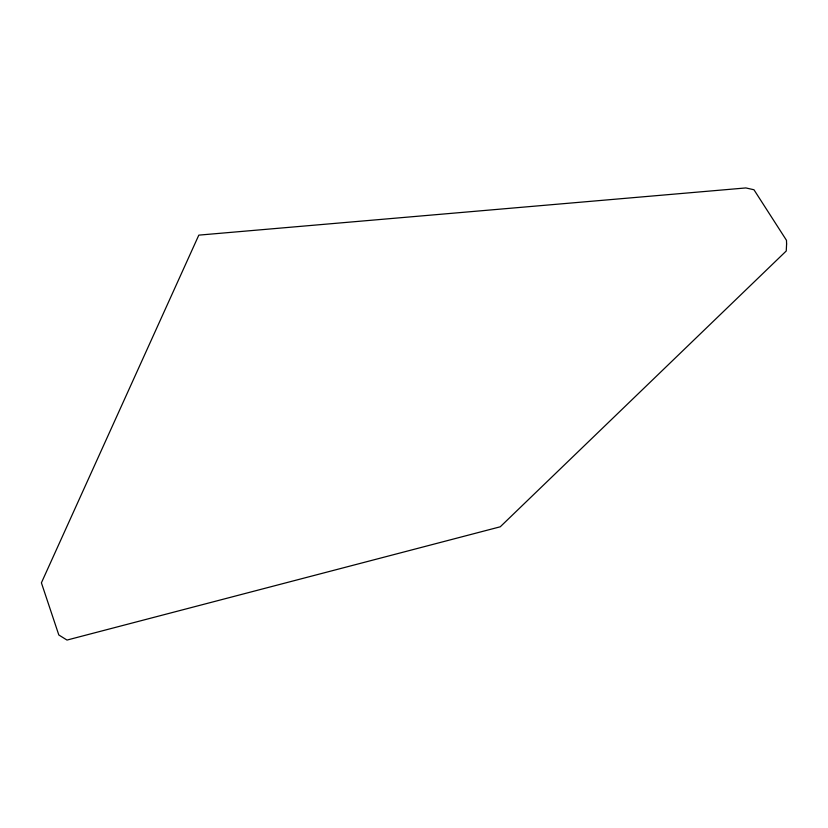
<?xml version="1.0" encoding="UTF-8"?>
<svg xmlns="http://www.w3.org/2000/svg" width="828" height="828" viewBox="0 0 828 828"><rect width="100%" height="100%" fill="white"/><g stroke="black" fill="none" stroke-linecap="round" stroke-linejoin="round"><path stroke-width="1.24" d="M786.6 243.991L786.248 250.987L500.257 526.794L67.006 640.065L58.819 634.983L41.4 582.829L198.813 235.131L745.873 187.935L753.966 189.757L786.476 240.317L786.6 243.991"/></g></svg>
